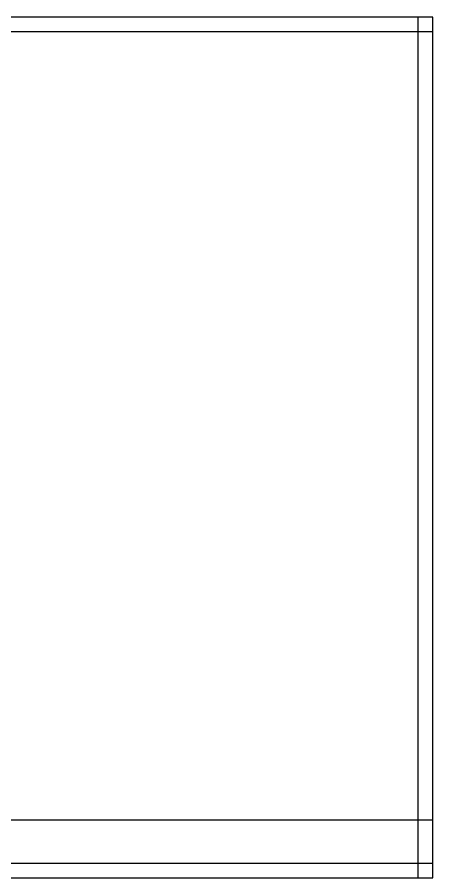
# Model space of a CAD drawing. Header units: millimetres. Extents: x 86441 to 190201, y 16532 to 98188.
# Drawn here: x 88651 to 88938, y 61382 to 61976 of the extents above; entities that cross this region are included whole.
import ezdxf

# ---------------------------------------------------------------- set-up
doc = ezdxf.new("R2010")
doc.units = ezdxf.units.MM
doc.header["$LTSCALE"] = 0.1

msp = doc.modelspace()

# ---------------------------------------------------------------- linework, layer by layer
at = {"color": 2, "transparency": 33554687}
for p, q in [((88938.25, 61975.5), (88097.25, 61975.5)), ((88928.25, 61381.5), (88928.25, 61975.5)), ((88938.25, 61381.5), (88938.25, 61975.5)), ((88938.25, 61965.5), (88097.25, 61965.5)), ((88097.25, 61421.5), (88938.25, 61421.5)), ((88097.25, 61391.5), (88938.25, 61391.5)), ((88097.25, 61381.5), (88938.25, 61381.5))]:
    msp.add_line(p, q, dxfattribs=at)

doc.saveas('drawing.dxf')
